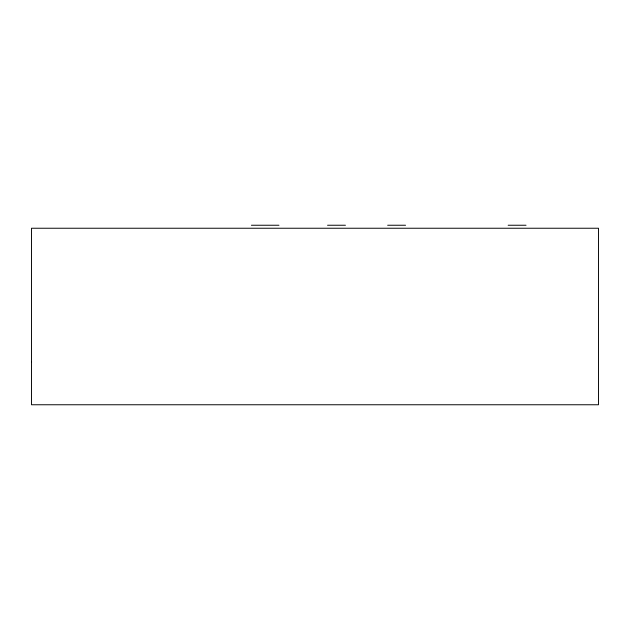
<?xml version="1.0" encoding="UTF-8"?>
<svg xmlns="http://www.w3.org/2000/svg" width="630" height="630" viewBox="0 0 630 630"><rect width="100%" height="100%" fill="white"/><g stroke="black" fill="none" stroke-linecap="round" stroke-linejoin="round"><path stroke-width="0.94" d="M251.386 225.241L278.964 225.241M327.545 225.241L345.437 225.241M387.655 225.241L405.547 225.241M508.15 225.241L526.042 225.241M31.539 361.856L31.5 404.759L598.5 404.759L598.5 228.241L31.5 228.241L31.539 361.856"/></g></svg>
